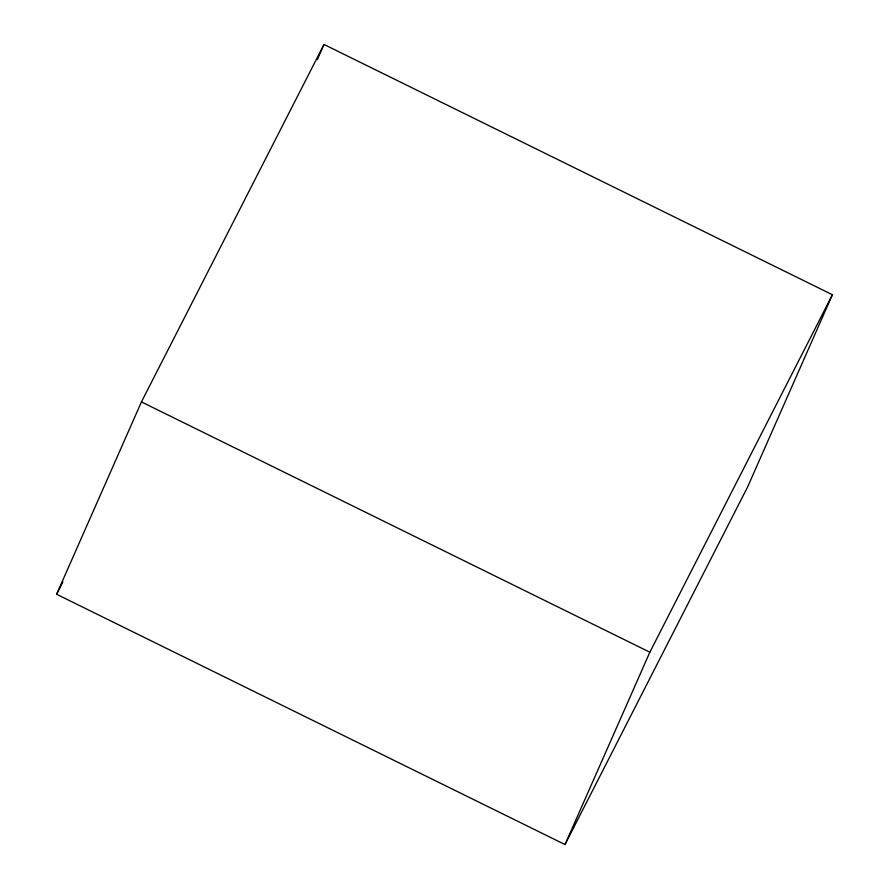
<?xml version="1.0" encoding="UTF-8"?>
<svg xmlns="http://www.w3.org/2000/svg" width="889" height="889" viewBox="0 0 889 889"><rect width="100%" height="100%" fill="white"/><g stroke="black" fill="none" stroke-linecap="round" stroke-linejoin="round"><path stroke-width="1.33" d="M56.596 594.263L141.44 401.917L323.985 44.45L832.404 294.737L747.56 487.083L565.015 844.55L56.596 594.263L62.919 581.895M317.284 59.641L323.985 44.45M565.015 844.55L649.848 652.204L832.404 294.737M141.44 401.917L649.848 652.204"/></g></svg>
